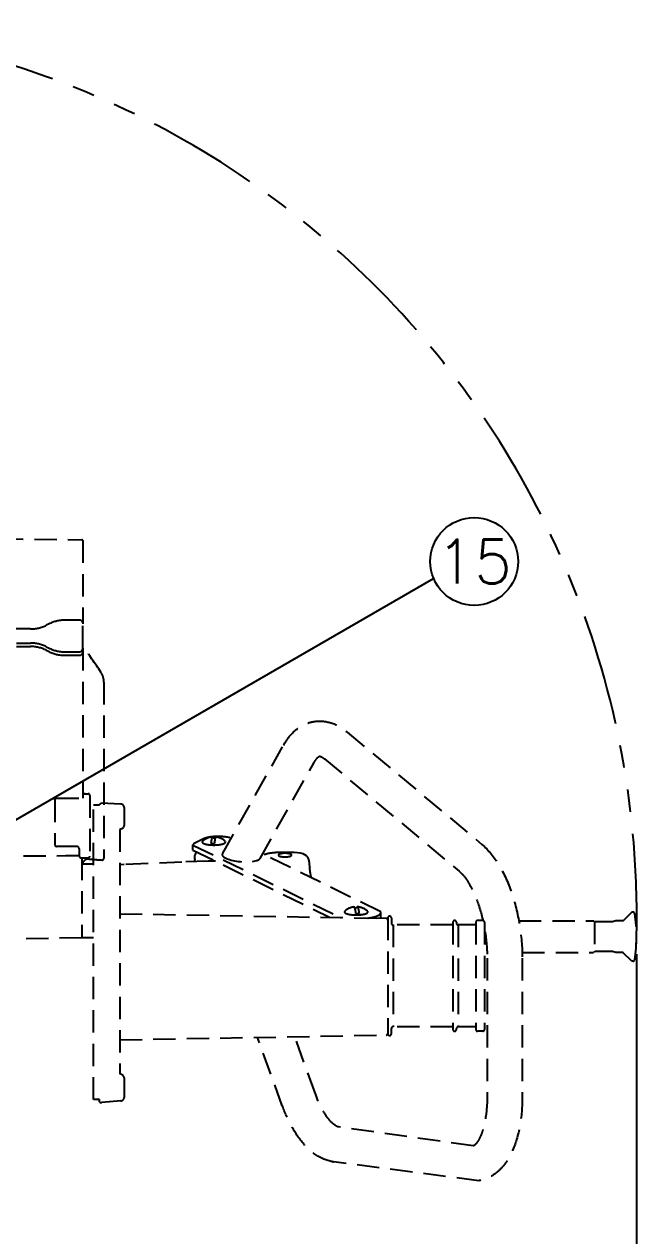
# Model space of a CAD drawing. Extents: x 230 to 4050, y 0 to 2754.
# Drawn here: x 2695 to 3043, y 989 to 1679 of the extents above; entities that cross this region are included whole.
import ezdxf
from ezdxf.enums import TextEntityAlignment as Align

# ---------------------------------------------------------------- set-up
doc = ezdxf.new("R2010")
doc.units = 0
doc.header["$LTSCALE"] = 2
doc.linetypes.add('HIDDEN', pattern=[9.525, 6.35, -3.175])
doc.linetypes.add('PHANTOM', pattern=[63.5, 31.75, -6.35, 6.35, -6.35, 6.35, -6.35])
doc.layers.get('0').update_dxf_attribs({"linetype": 'CONTINUOUS'})
doc.layers.get('DEFPOINTS').update_dxf_attribs({"linetype": 'CONTINUOUS'})
doc.layers.add('DANMEN', color=7, linetype='CONTINUOUS')
doc.layers.add('SUNPOU', color=7, linetype='CONTINUOUS')
doc.styles.get("Standard").update_dxf_attribs({"font": 'romans.shx', "bigfont": 'extfont.shx'})
doc.dimstyles.get("Standard").update_dxf_attribs({"dimscale": 10, "dimtxt": 2, "dimasz": 3, "dimexe": 1, "dimexo": 1, "dimgap": 0.6, "dimtad": 3, "dimdec": 0, "dimzin": 0, "dimdsep": 46, "dimtxsty": 'STANDARD', "dimblk1": 'OPEN', "dimblk2": 'OPEN', "dimsah": 1, "dimcen": 1.5, "dimadec": 0, "dimazin": 0, "dimtfac": 1, "dimtdec": 0, "dimtmove": 0, "dimatfit": 0, "dimldrblk": 'DOTSMALL', "dimfxl": 1, "dimtvp": 1, "dimtolj": 1, "dimtzin": 0, "dimarcsym": 0})

# ---------------------------------------------------------------- blocks, each defined once
blk = doc.blocks.new('_DotSmall')
at = {"color": 0, "linetype": 'ByBlock', "const_width": 0.5}
blk.add_lwpolyline([(-0.0625, 0, 1), (0.0625, 0, 1)], format="xyb", close=True, dxfattribs=at)
blk = doc.blocks.new('_OPEN')
at = {"color": 0, "linetype": 'ByBlock'}
for p, q in [((-1, 0.167), (0, 0)), ((0, 0), (-1, -0.167)), ((0, 0), (-1, 0))]:
    blk.add_line(p, q, dxfattribs=at)
blk = doc.blocks.new('*D20')
at = {"layer": 'DEFPOINTS', "color": 0}
for p in [(3043.03, 1159.31), (2245.45, 1014.16), (3043.03, 517.97)]:
    blk.add_point(p, dxfattribs=at)
at = {"layer": 'SUNPOU', "color": 0, "linetype": 'ByBlock', "lineweight": -2}
for p, q in [((3043.03, 1149.31), (3043.03, 507.97)), ((2245.45, 1004.16), (2245.45, 507.97)), ((2275.45, 517.97), (3013.03, 517.97))]:
    blk.add_line(p, q, dxfattribs=at)
at = {"layer": 'SUNPOU', "color": 0, "lineweight": -2, "xscale": 30, "yscale": 30, "zscale": 30, "rotation": 180}
blk.add_blockref('_OPEN', (2245.45, 517.97), dxfattribs=at)
at = {"layer": 'SUNPOU', "color": 0, "lineweight": -2, "xscale": 30, "yscale": 30, "zscale": 30}
blk.add_blockref('_OPEN', (3043.03, 517.97), dxfattribs=at)
at = {"layer": 'SUNPOU', "color": 0, "insert": (2644.24, 533.97), "char_height": 20, "attachment_point": 5}
blk.add_mtext('\\A1;795', dxfattribs=at)
blk = doc.blocks.new('*D24')
at = {"layer": 'DEFPOINTS', "color": 0}
for p in [(2198.66, 1438.2), (3043.03, 1159.31), (3043.03, 467.97)]:
    blk.add_point(p, dxfattribs=at)
at = {"layer": 'SUNPOU', "color": 0, "linetype": 'ByBlock', "lineweight": -2}
for p, q in [((2198.66, 1428.2), (2198.66, 457.97)), ((3043.03, 1149.31), (3043.03, 457.97)), ((2228.66, 467.97), (3013.03, 467.97))]:
    blk.add_line(p, q, dxfattribs=at)
at = {"layer": 'SUNPOU', "color": 0, "lineweight": -2, "xscale": 30, "yscale": 30, "zscale": 30, "rotation": 180}
blk.add_blockref('_OPEN', (2198.66, 467.97), dxfattribs=at)
at = {"layer": 'SUNPOU', "color": 0, "lineweight": -2, "xscale": 30, "yscale": 30, "zscale": 30}
blk.add_blockref('_OPEN', (3043.03, 467.97), dxfattribs=at)
at = {"layer": 'SUNPOU', "color": 0, "insert": (2620.85, 483.97), "char_height": 20, "attachment_point": 5}
blk.add_mtext('\\A1;845', dxfattribs=at)

msp = doc.modelspace()

# ---------------------------------------------------------------- linework, layer by layer
at = {"layer": 'DANMEN', "color": 4, "linetype": 'HIDDEN'}
for p, q in [((2567.19, 1387.04), (2727.54, 1385.24)), ((2728.03, 1384.74), (2728.03, 1337.47)), ((2726.03, 1339.47), (2717.75, 1339.47)), ((2698.31, 1334.47), (2671.28, 1334.47)), ((2708.81, 1337.36), (2707.25, 1336.58)), ((2728.03, 1323.47), (2728.03, 1337.47)), ((2728.03, 1321.47), (2728.03, 1335.47)), ((2671.28, 1326.47), (2698.31, 1326.47)), ((2671.28, 1324.47), (2698.31, 1324.47)), ((2707.25, 1324.36), (2708.81, 1323.58)), ((2707.25, 1322.36), (2708.81, 1321.58)), ((2717.75, 1321.47), (2726.03, 1321.47)), ((2717.75, 1319.47), (2726.03, 1319.47)), ((2728.03, 1323.47), (2728.03, 1238.1)), ((2738.35, 1309.79), (2738.35, 1309.81)), ((2740.03, 1304.27), (2740.03, 1203.94)), ((2878.41, 1275.79), (2955.04, 1211.84)), ((2807.47, 1206.56), (2842.18, 1268.33)), ((2828.9, 1203.88), (2859.62, 1258.53)), ((2865.54, 1260.48), (2942.17, 1196.54)), ((2712.03, 1237.29), (2712.03, 1211.74)), ((2713.03, 1238.1), (2728.03, 1238.1)), ((2729.39, 1240.73), (2728.03, 1240.73)), ((2728.03, 1240.73), (2731.03, 1240.73)), ((2732.03, 1239.73), (2732.03, 1205.1)), ((2734.03, 1234.46), (2737.54, 1234.4)), ((2734.03, 1066.63), (2734.03, 1234.46)), ((2749.62, 1234.83), (2738.53, 1235.29)), ((2751.54, 1232.84), (2751.53, 1222.64)), ((2750.09, 1220.72), (2749.03, 1220.42)), ((2750.09, 1220.72), (2750.36, 1220.82)), ((2750.36, 1220.82), (2750.69, 1221.01)), ((2750.69, 1221.01), (2750.98, 1221.26)), ((2750.98, 1221.26), (2751.22, 1221.56)), ((2751.22, 1221.56), (2751.39, 1221.9)), ((2751.39, 1221.9), (2751.5, 1222.26)), ((2751.5, 1222.26), (2751.53, 1222.64)), ((2749.03, 1220.42), (2749.03, 1081.19)), ((2797.05, 1215.15), (2791.79, 1212.64)), ((2724.44, 1210.74), (2713.03, 1210.74)), ((2725.94, 1209.28), (2726.03, 1205.1)), ((2790.7, 1211.53), (2790.7, 1211.51)), ((2790.7, 1208.63), (2790.7, 1211.53)), ((2790.7, 1211.51), (2874.45, 1170.35)), ((2790.7, 1208.61), (2868.64, 1170.31)), ((2792.86, 1207.56), (2792.36, 1207)), ((2846.52, 1207.24), (2838.06, 1207.24)), ((2848.29, 1207.29), (2846.52, 1207.34)), ((2850.22, 1207.12), (2848.29, 1207.29)), ((2851.92, 1206.82), (2850.22, 1207.12)), ((2853.3, 1206.43), (2851.92, 1206.82)), ((2727.03, 1204.22), (2731.03, 1204.22)), ((2727.54, 1204.22), (2727.54, 1158.71)), ((2734.03, 1200.68), (2727.62, 1200.68)), ((2751.52, 1200.42), (2749.03, 1200.29)), ((2784.26, 1201.8), (2751.52, 1200.42)), ((2799.39, 1202.24), (2784.26, 1201.8)), ((2791.73, 1202.02), (2791.75, 1203.09)), ((2791.78, 1203.55), (2791.82, 1205.62)), ((2803.59, 1202.28), (2799.39, 1202.24)), ((2897.46, 1173.48), (2830.36, 1206.46)), ((2832, 1206.34), (2831.28, 1206.01)), ((2839.28, 1205.93), (2839.22, 1205.75)), ((2846.84, 1205.75), (2846.78, 1205.93)), ((2854.39, 1205.96), (2853.3, 1206.43)), ((2855.29, 1205.37), (2854.39, 1205.96)), ((2856.01, 1204.59), (2855.29, 1205.37)), ((2856.49, 1203.64), (2856.01, 1204.59)), ((2856.58, 1203.34), (2856.49, 1203.64)), ((2856.58, 1203.34), (2856.58, 1203.34)), ((2856.79, 1202.4), (2856.58, 1203.34)), ((2856.6, 1203.18), (2856.58, 1203.34)), ((2857.02, 1201.34), (2856.79, 1202.4)), ((2857.04, 1201.19), (2857.01, 1201.34)), ((2857.04, 1201.19), (2857.02, 1201.34)), ((2857.06, 1201.02), (2857.02, 1201.34)), ((2857.06, 1201.02), (2857.04, 1201.19)), ((2857.04, 1201.02), (2857.04, 1201.19)), ((2857.09, 1198.9), (2857.04, 1201.02)), ((2857.11, 1198.74), (2857.06, 1201.02)), ((2857.09, 1198.9), (2857.11, 1198.74)), ((2857.12, 1198.62), (2857.11, 1198.74)), ((2857.11, 1198.74), (2857.11, 1198.74)), ((2857.15, 1198.26), (2857.12, 1198.62)), ((2857.22, 1197.73), (2857.15, 1198.26)), ((2857.31, 1197.03), (2857.22, 1197.73)), ((2857.44, 1196.18), (2857.31, 1197.03)), ((2857.58, 1195.21), (2857.44, 1196.18)), ((2857.74, 1194.15), (2857.58, 1195.21)), ((2857.84, 1193.39), (2857.74, 1194.15)), ((2857.84, 1193.38), (2857.84, 1193.39)), ((2749.03, 1172.4), (2900.55, 1169.75)), ((2897.53, 1173.1), (2897.46, 1173.48)), ((2897.53, 1170.21), (2897.53, 1173.11)), ((3040.24, 1173.25), (3035.41, 1168.43)), ((3040.95, 1173.31), (3040.38, 1173.31)), ((2890.17, 1169.92), (2901.53, 1170.04)), ((2901.53, 1170.03), (2901.53, 1104.03)), ((2903.53, 1170.03), (2903.53, 1167.03)), ((2938.53, 1166.03), (2904.53, 1166.03)), ((2904.53, 1166.03), (2904.53, 1108.03)), ((2938.53, 1167.53), (2938.53, 1106.53)), ((2940.53, 1167.53), (2940.53, 1167.03)), ((2951.53, 1166.03), (2941.53, 1166.03)), ((2941.53, 1166.03), (2941.53, 1108.03)), ((2951.53, 1167.53), (2951.53, 1106.53)), ((2955.53, 1168.53), (2952.53, 1168.53)), ((2956.53, 1167.53), (2956.53, 1106.53)), ((2976.07, 1168.31), (3018.53, 1168.31)), ((3019.03, 1167.81), (3018.53, 1168.31)), ((3019.03, 1167.31), (3019.53, 1167.81)), ((3019.03, 1167.81), (3019.03, 1150.81)), ((3029.3, 1167.81), (3019.53, 1167.81)), ((3031.3, 1168.31), (3029.3, 1167.81)), ((3035.13, 1168.31), (3031.3, 1168.31)), ((2727.54, 1158.71), (2600.53, 1156.52)), ((2734.03, 1158.68), (2727.62, 1158.68)), ((2958.03, 1147.02), (2958.03, 1068.4)), ((2977.98, 1150.31), (3018.53, 1150.31)), ((2978.03, 1147.02), (2978.03, 1068.4)), ((3019.03, 1150.81), (3018.53, 1150.31)), ((3019.03, 1151.31), (3019.53, 1150.81)), ((3029.3, 1150.81), (3019.53, 1150.81)), ((3031.3, 1150.31), (3029.3, 1150.81)), ((3035.13, 1150.31), (3031.3, 1150.31)), ((3040.24, 1145.37), (3035.41, 1150.19)), ((3040.95, 1145.31), (3040.38, 1145.31)), ((2749.03, 1100.67), (2900.55, 1103.32)), ((2903.53, 1104.03), (2903.53, 1107.03)), ((2938.53, 1108.03), (2904.53, 1108.03)), ((2940.53, 1106.53), (2940.53, 1107.03)), ((2951.53, 1108.03), (2941.53, 1108.03)), ((2955.53, 1105.53), (2952.53, 1105.53)), ((2841.49, 1063.16), (2827.42, 1102.04)), ((2860.3, 1069.97), (2848.56, 1102.41)), ((2750.12, 1080.86), (2749.03, 1081.19)), ((2750.36, 1080.77), (2750.12, 1080.86)), ((2750.69, 1080.58), (2750.36, 1080.77)), ((2750.98, 1080.33), (2750.69, 1080.58)), ((2751.22, 1080.03), (2750.98, 1080.33)), ((2751.39, 1079.69), (2751.22, 1080.03)), ((2751.5, 1079.33), (2751.39, 1079.69)), ((2751.53, 1078.95), (2751.5, 1079.33)), ((2751.53, 1078.95), (2751.54, 1067.87)), ((2737.48, 1066.69), (2734.03, 1066.63)), ((2737.54, 1065.26), (2737.48, 1066.69)), ((2749.72, 1065.87), (2738.81, 1064.94)), ((2950.1, 1040.22), (2873.38, 1051.04)), ((2953.3, 1020.47), (2870.57, 1031.24))]:
    msp.add_line(p, q, dxfattribs=at)
at = {"layer": 'DANMEN', "color": 4, "linetype": 'PHANTOM'}
msp.add_arc((2534.5, 1170.27), 508.62, 358.21191, 88.18769, dxfattribs=at)
at = {"layer": 'DANMEN', "color": 4, "linetype": 'HIDDEN'}
for centre, radius, start, end in [((2727.53, 1384.74), 0.5, 0, 89.35), ((2717.75, 1319.47), 20, 90, 116.56505), ((2726.15, 1337.53), 1.94, 13.98954, 93.41822), ((2698.31, 1354.47), 20, 270, 296.56505), ((2698.31, 1306.47), 20, 63.43495, 90), ((2698.31, 1304.47), 20, 63.43495, 90), ((2196.63, 949.59), 650.54, 33.62067, 35.2286), ((2717.75, 1341.47), 20, 243.43495, 270), ((2717.75, 1339.47), 20, 243.43495, 270), ((2726.03, 1323.47), 2, 270, 360), ((2726.03, 1321.47), 2, 270, 360), ((2730.07, 1304.27), 9.95, 22.97844, 33.67776), ((2729.96, 1304.24), 10.06, 10.44291, 22.93785), ((2729.75, 1304.2), 10.28, 0.00291, 10.42015), ((2731.03, 1239.73), 1, 0, 90), ((2802.57, 1206.46), 9.67, 93.63889, 131.32815), ((2802.57, 1192.73), 22.66, 88.42051, 90.63822), ((2802.58, 1193.07), 22.31, 88.09767, 88.41813), ((2802.57, 1206.46), 9.67, 48.67185, 83.19701), ((2712.97, 1211.78), 0.945, 180.00045, 181.17815), ((2712.98, 1211.78), 0.948, 181.17797, 182.12172), ((2713.03, 1211.74), 1, 180, 270), ((2724.44, 1209.24), 1.5, 1.21552, 90), ((2802.55, 1234.17), 21.83, 266.1558, 268.424), ((2802.57, 1235), 22.66, 268.42051, 270.63822), ((2838.06, 1180.25), 27, 89.99963, 90.91375), ((2843.03, 1196.82), 10, 97.97095, 101.73391), ((2843.03, 1196.82), 10, 96.07151, 99.35075), ((2843.03, 1196.82), 10, 92.91503, 96.0713), ((2843.03, 1196.82), 10, 92.91519, 94.66508), ((2843.03, 1196.82), 10, 91.46726, 92.91503), ((2843.03, 1196.82), 10, 91.46734, 92.91485), ((2843.03, 1196.82), 10, 89.99993, 91.46727), ((2843.03, 1196.82), 10, 90.00012, 91.46742), ((2843.03, 1196.82), 10, 89.81165, 89.99988), ((2843.03, 1196.83), 10, 89.81152, 90), ((2843.03, 1196.82), 10, 88.14635, 89.81139), ((2843.03, 1196.82), 10, 89.62212, 89.81165), ((2843.03, 1196.82), 10, 88.14633, 89.62204), ((2843.03, 1196.82), 10, 86.68981, 88.14645), ((2843.03, 1196.82), 10, 78.10757, 86.68956), ((2726.98, 1205.2), 0.952, 180.00937, 185.66719), ((2731.71, 1199.68), 4.17, 174.3444, 180.00081), ((2731.71, 1199.68), 4.17, 168.68724, 174.34426), ((2731.06, 1199.74), 3.52, 166.74974, 167.61358), ((2763.88, 1581.89), 379.76, 265.14081, 266.2387), ((2731.08, 1205.2), 0.952, 354.33281, 359.99063), ((2739.03, 1203.94), 1, 266.2387, 0), ((2797.22, 1202.94), 5.47, 173.60436, 178.44217), ((2843.03, 1196.82), 10, 102.90114, 106.86266), ((2843.03, 1196.82), 10, 101.73399, 102.90062), ((2843.03, 1196.83), 10, 101.73398, 102.90066), ((2843.03, 1196.82), 10, 76.93436, 78.10752), ((2843.03, 1196.82), 10, 76.93429, 78.1075), ((2843.03, 1196.82), 10, 73.13725, 76.93389), ((2784.43, 1186.17), 74.14, 11.80717, 13.26802), ((2783.74, 1182.98), 74.83, 7.63859, 7.99482), ((2783.88, 1182.99), 74.69, 7.65047, 7.99481), ((2883.53, 1166.67), 9.67, 97.16199, 131.32814), ((2883.53, 1153), 22.59, 89.70115, 91.83116), ((2883.54, 1195.12), 22.57, 269.70043, 271.92451), ((2883.53, 1166.67), 9.67, 48.67185, 86.69353), ((2883.59, 1193.82), 21.27, 271.90418, 274.2226), ((3040.38, 1173.11), 0.2, 90, 135), ((3040.95, 1172.31), 1, 9.4715, 90), ((2963.03, 1159.31), 80, 350.5285, 9.4715), ((2880.42, 1197.48), 27.78, 257.58551, 259.16131), ((2900.53, 1168.75), 1, 0, 89), ((2902.53, 1170.03), 1, 90, 180), ((2902.53, 1170.03), 1, 0, 90), ((2904.53, 1167.03), 1, 180, 270), ((2939.53, 1167.53), 1, 90, 180), ((2939.53, 1167.53), 1, 0, 90), ((2941.53, 1167.03), 1, 180, 270), ((2952.53, 1167.53), 1, 90, 180), ((2955.53, 1167.53), 1, 0, 90), ((3035.13, 1168.71), 0.4, 270, 315), ((3035.13, 1149.91), 0.4, 45, 90), ((3040.38, 1145.51), 0.2, 225, 270), ((3040.95, 1146.31), 1, 270, 350.5285), ((2900.53, 1104.32), 1, 271, 0), ((2902.53, 1104.03), 1, 180, 270), ((2902.53, 1104.03), 1, 270, 0), ((2904.53, 1107.03), 1, 90, 180), ((2939.53, 1106.53), 1, 180, 270), ((2939.53, 1106.53), 1, 270, 0), ((2941.53, 1107.03), 1, 90, 180), ((2952.53, 1106.53), 1, 180, 270), ((2955.53, 1106.53), 1, 270, 0), ((2738.57, 1066.67), 1.75, 233.60423, 277.56488), ((2749.54, 1067.87), 2, 275.16061, 359.99655), ((2871.66, 1038.99), 7.82, 255.94012, 261.92743)]:
    msp.add_arc(centre, radius, start, end, dxfattribs=at)
msp.add_ellipse((2818.19, 1205.22), major_axis=(10.86, -0.9), ratio=0.294921, start_param=3.006326, end_param=6.146948, dxfattribs=at)
for points, knots in [([(2842.18, 1268.33), (2844.08, 1271.71), (2847.76, 1276.44), (2854.37, 1280.53), (2858.1, 1281.6), (2859.99, 1281.86)], [0, 0, 0, 0, 0.504118, 0.751754, 1, 1, 1, 1]), ([(2859.99, 1281.86), (2863.25, 1282.31), (2870.11, 1281.5), (2875.86, 1277.93), (2878.41, 1275.79)], [0, 0, 0, 0, 0.496871, 1, 1, 1, 1]), ([(2859.62, 1258.53), (2860.01, 1259.24), (2860.72, 1260.34), (2861.72, 1261.42), (2862.3, 1261.85), (2862.53, 1262), (2862.66, 1262.03), (2862.7, 1262.05)], [0, 0, 0, 0, 0.510022, 0.828843, 0.919146, 0.969134, 1, 1, 1, 1]), ([(2862.7, 1262.05), (2862.73, 1262.07), (2862.93, 1262), (2863.41, 1261.91), (2864.38, 1261.38), (2865.1, 1260.85), (2865.54, 1260.48)], [0, 0, 0, 0, 0.028444, 0.168133, 0.478537, 1, 1, 1, 1]), ([(2712.03, 1237.29), (2712.03, 1237.39), (2712.09, 1237.62), (2712.39, 1237.98), (2712.78, 1238.1), (2713.03, 1238.1)], [0, 0, 0, 0, 0.224584, 0.46589, 1, 1, 1, 1]), ([(2738.16, 1235), (2738.11, 1234.97), (2737.9, 1234.79), (2737.7, 1234.6), (2737.54, 1234.45)], [0, 0, 0, 0, 0.212159, 1, 1, 1, 1]), ([(2738.53, 1235.29), (2738.52, 1235.29), (2738.51, 1235.28), (2738.48, 1235.26), (2738.44, 1235.23), (2738.37, 1235.18), (2738.27, 1235.1), (2738.2, 1235.04), (2738.16, 1235)], [0, 0, 0, 0, 0.043489, 0.122889, 0.232353, 0.365044, 0.673597, 1, 1, 1, 1]), ([(2751.54, 1232.84), (2751.54, 1233.09), (2751.44, 1233.6), (2751.02, 1234.25), (2750.38, 1234.7), (2749.88, 1234.82), (2749.62, 1234.83)], [0, 0, 0, 0, 0.249398, 0.499139, 0.749375, 1, 1, 1, 1]), ([(2796.19, 1213.72), (2796.17, 1213.7), (2796.1, 1213.64), (2796.04, 1213.56), (2796, 1213.51)], [0, 0, 0, 0, 0.271844, 1, 1, 1, 1]), ([(2809.25, 1216.08), (2808.14, 1216.24), (2805.85, 1216.41), (2802.52, 1216.34), (2799.54, 1215.96), (2797.76, 1215.48), (2797.05, 1215.15)], [0, 0, 0, 0, 0.272443, 0.555659, 0.809599, 1, 1, 1, 1]), ([(2801.08, 1212.39), (2801.14, 1212.91), (2801.23, 1213.64), (2801.38, 1214.55), (2801.49, 1215.08), (2801.6, 1215.5), (2801.7, 1215.79), (2801.78, 1215.95), (2801.85, 1216.05), (2801.92, 1216.1), (2801.96, 1216.11)], [0, 0, 0, 0, 0.40292, 0.569555, 0.710261, 0.823557, 0.908606, 0.940623, 0.965963, 1, 1, 1, 1]), ([(2801.96, 1216.11), (2801.98, 1216.11), (2802.01, 1216.1), (2802.06, 1216.06), (2802.11, 1216.01), (2802.17, 1215.89), (2802.25, 1215.68), (2802.3, 1215.49), (2802.32, 1215.39)], [0, 0, 0, 0, 0.058558, 0.12697, 0.21336, 0.321761, 0.610867, 1, 1, 1, 1]), ([(2803.72, 1216.06), (2803.7, 1216.06), (2803.65, 1216.05), (2803.59, 1216), (2803.54, 1215.93), (2803.48, 1215.82), (2803.42, 1215.69), (2803.34, 1215.45), (2803.24, 1215.07), (2803.13, 1214.53), (2803.02, 1213.89), (2802.92, 1213.15), (2802.85, 1212.62), (2802.82, 1212.34)], [0, 0, 0, 0, 0.014827, 0.033015, 0.05695, 0.087656, 0.125547, 0.17077, 0.283139, 0.424012, 0.591863, 0.784667, 1, 1, 1, 1]), ([(2811.65, 1215.66), (2811.47, 1215.7), (2810.67, 1215.86), (2809.87, 1216), (2809.25, 1216.08)], [0, 0, 0, 0, 0.237548, 1, 1, 1, 1]), ([(2791.79, 1212.64), (2791.63, 1212.56), (2791.18, 1212.33), (2790.7, 1211.88), (2790.7, 1211.53)], [0, 0, 0, 0, 0.339252, 1, 1, 1, 1]), ([(2792.36, 1207), (2792.2, 1206.81), (2791.93, 1206.37), (2791.83, 1205.87), (2791.82, 1205.62)], [0, 0, 0, 0, 0.497084, 1, 1, 1, 1]), ([(2796, 1213.51), (2795.97, 1213.45), (2795.92, 1213.34), (2795.91, 1213.08), (2796.08, 1212.83), (2796.33, 1212.63), (2796.59, 1212.47), (2796.92, 1212.32), (2797.45, 1212.12), (2798.26, 1211.91), (2799.35, 1211.71), (2800.57, 1211.58), (2801.43, 1211.53), (2801.87, 1211.52)], [0, 0, 0, 0, 0.028016, 0.053971, 0.112792, 0.151191, 0.196831, 0.249994, 0.310605, 0.452733, 0.619076, 0.803786, 1, 1, 1, 1]), ([(2801.87, 1211.52), (2802.37, 1211.5), (2803.38, 1211.51), (2804.83, 1211.6), (2806.17, 1211.77), (2807.33, 1212.01), (2808.14, 1212.27), (2808.64, 1212.52), (2808.92, 1212.7), (2809.11, 1212.89), (2809.22, 1213.09), (2809.24, 1213.31), (2809.18, 1213.44), (2809.15, 1213.5)], [0, 0, 0, 0, 0.186826, 0.368758, 0.537015, 0.683714, 0.802594, 0.850422, 0.890376, 0.923025, 0.949931, 0.974188, 1, 1, 1, 1]), ([(2832, 1206.34), (2832.33, 1206.49), (2833.12, 1206.74), (2834.99, 1207.11), (2836.54, 1207.22), (2837.63, 1207.24)], [0, 0, 0, 0, 0.191263, 0.430191, 1, 1, 1, 1]), ([(2955.04, 1211.84), (2958.87, 1208.63), (2965.59, 1199.94), (2972.51, 1184.24), (2976.94, 1166.19), (2978.03, 1153.43), (2978.03, 1147.02)], [0, 0, 0, 0, 0.21279, 0.457761, 0.726898, 1, 1, 1, 1]), ([(2726.03, 1205.11), (2726.06, 1204.87), (2726.3, 1204.4), (2726.79, 1204.22), (2727.03, 1204.22)], [0, 0, 0, 0, 0.496034, 1, 1, 1, 1]), ([(2731.71, 1203.49), (2731.09, 1203.54), (2729.8, 1203.37), (2728.77, 1202.56), (2728.41, 1202.05)], [0, 0, 0, 0, 0.500498, 1, 1, 1, 1]), ([(2731.03, 1204.22), (2731.27, 1204.22), (2731.76, 1204.4), (2732, 1204.87), (2732.02, 1205.11)], [0, 0, 0, 0, 0.503966, 1, 1, 1, 1]), ([(2839.22, 1205.75), (2839.22, 1205.59), (2839.42, 1205.41), (2839.67, 1205.28), (2839.95, 1205.16), (2840.36, 1205.04), (2840.93, 1204.92), (2841.83, 1204.8), (2843.03, 1204.74), (2844.23, 1204.8), (2845.13, 1204.92), (2845.7, 1205.04), (2846.11, 1205.16), (2846.39, 1205.28), (2846.64, 1205.41), (2846.84, 1205.59), (2846.84, 1205.75)], [0, 0, 0, 0, 0.058329, 0.080664, 0.106326, 0.167219, 0.23956, 0.321061, 0.499998, 0.678936, 0.760439, 0.83278, 0.893674, 0.919335, 0.94167, 1, 1, 1, 1]), ([(2839.41, 1206.07), (2839.4, 1206.05), (2839.35, 1206.01), (2839.3, 1205.97), (2839.28, 1205.93)], [0, 0, 0, 0, 0.274824, 1, 1, 1, 1]), ([(2839.41, 1206.07), (2839.4, 1206.05), (2839.35, 1206.01), (2839.3, 1205.97), (2839.28, 1205.93)], [0, 0, 0, 0, 0.274909, 1, 1, 1, 1]), ([(2839.54, 1206.15), (2839.53, 1206.14), (2839.48, 1206.12), (2839.44, 1206.09), (2839.41, 1206.07)], [0, 0, 0, 0, 0.264466, 1, 1, 1, 1]), ([(2839.54, 1206.15), (2839.53, 1206.14), (2839.48, 1206.12), (2839.44, 1206.09), (2839.41, 1206.07)], [0, 0, 0, 0, 0.264445, 1, 1, 1, 1]), ([(2839.7, 1206.23), (2839.68, 1206.23), (2839.63, 1206.2), (2839.58, 1206.17), (2839.54, 1206.15)], [0, 0, 0, 0, 0.262914, 1, 1, 1, 1]), ([(2839.7, 1206.23), (2839.68, 1206.23), (2839.63, 1206.2), (2839.58, 1206.17), (2839.54, 1206.15)], [0, 0, 0, 0, 0.262934, 1, 1, 1, 1]), ([(2839.9, 1206.32), (2839.89, 1206.31), (2839.82, 1206.28), (2839.75, 1206.26), (2839.7, 1206.23)], [0, 0, 0, 0, 0.262229, 1, 1, 1, 1]), ([(2839.9, 1206.32), (2839.89, 1206.31), (2839.82, 1206.28), (2839.75, 1206.26), (2839.7, 1206.23)], [0, 0, 0, 0, 0.262183, 1, 1, 1, 1]), ([(2840.13, 1206.39), (2840.11, 1206.39), (2840.03, 1206.36), (2839.96, 1206.34), (2839.9, 1206.32)], [0, 0, 0, 0, 0.259721, 1, 1, 1, 1]), ([(2840.13, 1206.39), (2840.11, 1206.39), (2840.03, 1206.36), (2839.96, 1206.34), (2839.9, 1206.32)], [0, 0, 0, 0, 0.259749, 1, 1, 1, 1]), ([(2846.16, 1206.32), (2846.14, 1206.32), (2846.06, 1206.35), (2845.99, 1206.38), (2845.93, 1206.39)], [0, 0, 0, 0, 0.240104, 1, 1, 1, 1]), ([(2846.16, 1206.32), (2846.14, 1206.32), (2846.06, 1206.35), (2845.99, 1206.38), (2845.93, 1206.39)], [0, 0, 0, 0, 0.240069, 1, 1, 1, 1]), ([(2846.36, 1206.23), (2846.35, 1206.24), (2846.28, 1206.27), (2846.21, 1206.3), (2846.16, 1206.32)], [0, 0, 0, 0, 0.23775, 1, 1, 1, 1]), ([(2846.36, 1206.23), (2846.35, 1206.24), (2846.28, 1206.27), (2846.21, 1206.3), (2846.16, 1206.32)], [0, 0, 0, 0, 0.237795, 1, 1, 1, 1]), ([(2846.52, 1206.15), (2846.51, 1206.16), (2846.46, 1206.19), (2846.4, 1206.21), (2846.36, 1206.23)], [0, 0, 0, 0, 0.237187, 1, 1, 1, 1]), ([(2846.52, 1206.15), (2846.51, 1206.16), (2846.46, 1206.19), (2846.4, 1206.21), (2846.36, 1206.23)], [0, 0, 0, 0, 0.237164, 1, 1, 1, 1]), ([(2846.65, 1206.06), (2846.64, 1206.07), (2846.6, 1206.1), (2846.55, 1206.13), (2846.52, 1206.15)], [0, 0, 0, 0, 0.235612, 1, 1, 1, 1]), ([(2846.65, 1206.06), (2846.64, 1206.07), (2846.6, 1206.1), (2846.55, 1206.13), (2846.52, 1206.15)], [0, 0, 0, 0, 0.235631, 1, 1, 1, 1]), ([(2846.78, 1205.93), (2846.77, 1205.94), (2846.73, 1205.99), (2846.69, 1206.03), (2846.65, 1206.06)], [0, 0, 0, 0, 0.227177, 1, 1, 1, 1]), ([(2846.78, 1205.93), (2846.77, 1205.94), (2846.73, 1205.99), (2846.69, 1206.03), (2846.65, 1206.06)], [0, 0, 0, 0, 0.227144, 1, 1, 1, 1]), ([(2857.12, 1198.52), (2857.12, 1198.55), (2857.11, 1198.63), (2857.1, 1198.71), (2857.1, 1198.77)], [0, 0, 0, 0, 0.274121, 1, 1, 1, 1]), ([(2857.84, 1193.38), (2857.71, 1194.36), (2857.46, 1196.07), (2857.19, 1197.78), (2857.12, 1198.52)], [0, 0, 0, 0, 0.570054, 1, 1, 1, 1]), ([(2942.17, 1196.54), (2943.16, 1195.7), (2945.23, 1193.45), (2949.36, 1187.26), (2953.75, 1176.84), (2957.16, 1162.51), (2958.03, 1152.21), (2958.03, 1147.02)], [0, 0, 0, 0, 0.073396, 0.171175, 0.419014, 0.706871, 1, 1, 1, 1]), ([(2876.97, 1173.72), (2876.93, 1173.66), (2876.87, 1173.52), (2876.88, 1173.3), (2877, 1173.1), (2877.2, 1172.9), (2877.47, 1172.72), (2877.99, 1172.47), (2878.83, 1172.2), (2880.01, 1171.96), (2881.38, 1171.79), (2882.86, 1171.71), (2883.88, 1171.71), (2884.39, 1171.73)], [0, 0, 0, 0, 0.025824, 0.049959, 0.076721, 0.109289, 0.149257, 0.19719, 0.316477, 0.463669, 0.632243, 0.814039, 1, 1, 1, 1]), ([(2877.15, 1173.93), (2877.13, 1173.91), (2877.06, 1173.85), (2877, 1173.77), (2876.97, 1173.72)], [0, 0, 0, 0, 0.271657, 1, 1, 1, 1]), ([(2883.42, 1172.55), (2883.38, 1172.83), (2883.31, 1173.36), (2883.18, 1174.1), (2883.05, 1174.74), (2882.91, 1175.28), (2882.79, 1175.66), (2882.69, 1175.89), (2882.62, 1176.03), (2882.55, 1176.13), (2882.48, 1176.21), (2882.4, 1176.25), (2882.35, 1176.26), (2882.33, 1176.26)], [0, 0, 0, 0, 0.212683, 0.403273, 0.569418, 0.70919, 0.821214, 0.866632, 0.905034, 0.936654, 0.962042, 0.982383, 1, 1, 1, 1]), ([(2883.65, 1175.6), (2883.68, 1175.7), (2883.74, 1175.89), (2883.83, 1176.1), (2883.91, 1176.22), (2883.97, 1176.28), (2884.03, 1176.31), (2884.07, 1176.32), (2884.09, 1176.32)], [0, 0, 0, 0, 0.375802, 0.659143, 0.768146, 0.85792, 0.932743, 1, 1, 1, 1]), ([(2884.09, 1176.32), (2884.14, 1176.31), (2884.22, 1176.26), (2884.31, 1176.16), (2884.41, 1176), (2884.53, 1175.72), (2884.66, 1175.29), (2884.79, 1174.76), (2884.92, 1174.13), (2885.04, 1173.4), (2885.12, 1172.88), (2885.15, 1172.61)], [0, 0, 0, 0, 0.038949, 0.065848, 0.098935, 0.184991, 0.298148, 0.437801, 0.602611, 0.790748, 1, 1, 1, 1]), ([(2884.39, 1171.73), (2884.83, 1171.75), (2885.67, 1171.8), (2886.86, 1171.94), (2887.93, 1172.13), (2888.71, 1172.35), (2889.24, 1172.55), (2889.55, 1172.7), (2889.8, 1172.85), (2890.04, 1173.05), (2890.2, 1173.3), (2890.19, 1173.56), (2890.13, 1173.67), (2890.1, 1173.72)], [0, 0, 0, 0, 0.197275, 0.382333, 0.548483, 0.690059, 0.750324, 0.803131, 0.84844, 0.886574, 0.945295, 0.971531, 1, 1, 1, 1]), ([(2890.1, 1173.72), (2890.09, 1173.74), (2890.04, 1173.81), (2889.97, 1173.88), (2889.92, 1173.93)], [0, 0, 0, 0, 0.230463, 1, 1, 1, 1]), ([(2890.17, 1169.92), (2891.19, 1170.06), (2893.01, 1170.39), (2895.1, 1171.01), (2896.37, 1171.63), (2897.13, 1172.16), (2897.53, 1172.74), (2897.53, 1173.1)], [0, 0, 0, 0, 0.369155, 0.663175, 0.777661, 0.870052, 1, 1, 1, 1]), ([(2873.38, 1051.04), (2873.19, 1051.07), (2872.59, 1051.28), (2870.63, 1052.42), (2867.42, 1055.77), (2863.57, 1061.9), (2861.35, 1067.06), (2860.3, 1069.97)], [0, 0, 0, 0, 0.024579, 0.079796, 0.288193, 0.605413, 1, 1, 1, 1]), ([(2870.57, 1031.24), (2867.24, 1031.72), (2860.65, 1034.39), (2852.7, 1041.81), (2846.24, 1051.62), (2842.96, 1059.13), (2841.49, 1063.16)], [0, 0, 0, 0, 0.223315, 0.45694, 0.714419, 1, 1, 1, 1]), ([(2958.03, 1068.4), (2958.03, 1064.16), (2957.62, 1058.06), (2956.01, 1050.61), (2954.55, 1046.26), (2952.95, 1043.11), (2951.62, 1041.31), (2950.75, 1040.56), (2950.39, 1040.3), (2950.19, 1040.22), (2950.1, 1040.22)], [0, 0, 0, 0, 0.422716, 0.604518, 0.758432, 0.877749, 0.956046, 0.979018, 0.991744, 1, 1, 1, 1]), ([(2978.03, 1068.4), (2978.03, 1062.69), (2977.22, 1051.91), (2973.65, 1039.2), (2968.99, 1030.84), (2964.62, 1025.76), (2959.33, 1022.08), (2955.28, 1020.79), (2953.3, 1020.47)], [0, 0, 0, 0, 0.2918775, 0.5498405, 0.6668746, 0.7789716, 0.8893705, 0.9921114, 0.9921114, 0.9921114, 0.9921114])]:
    msp.add_open_spline(points, degree=3, knots=knots, dxfattribs=at)
for points in [[(2726.03, 1205.32), (2684.7, 1205.02), (2641.36, 1204.72), (2600.53, 1204.43)], [(2728.19, 1201.83), (2727.93, 1201.44), (2727.74, 1201), (2727.63, 1200.55)], [(2728.41, 1202.05), (2728.35, 1201.98), (2728.28, 1201.9), (2728.21, 1201.85)], [(2857.1, 1198.77), (2857.1, 1198.81), (2857.09, 1198.86), (2857.09, 1198.9)]]:
    msp.add_open_spline(points, degree=3, dxfattribs=at)
at = {"layer": 'SUNPOU'}
msp.add_circle((2950.66, 1372.86), 25, dxfattribs=at)

# ---------------------------------------------------------------- texts
msp.add_text('15', height=25, dxfattribs=at).set_placement((2950.66, 1372.86), align=Align.MIDDLE)

# ---------------------------------------------------------------- dimensions: what is measured, and where the dimension line sits
for base, p1, text, picture, middle in [((3043.03, 467.97), (2198.66, 1438.2), '845', '*D24', (2620.85, 483.97)), ((3043.03, 517.97), (2245.45, 1014.16), '795', '*D20', (2644.24, 533.97))]:
    dim = msp.add_linear_dim(base=base, p1=p1, p2=(3043.03, 1159.31), text=text, dimstyle='STANDARD', override={"dimarcsym": 1}, dxfattribs=at)
    dim.commit()
    dim.dimension.update_dxf_attribs({"geometry": picture, "text_midpoint": middle})

# ---------------------------------------------------------------- leaders
msp.add_leader([(2537.85, 1138.02), (2927.59, 1363.23)], dimstyle='STANDARD', dxfattribs=at)

doc.saveas('drawing.dxf')
